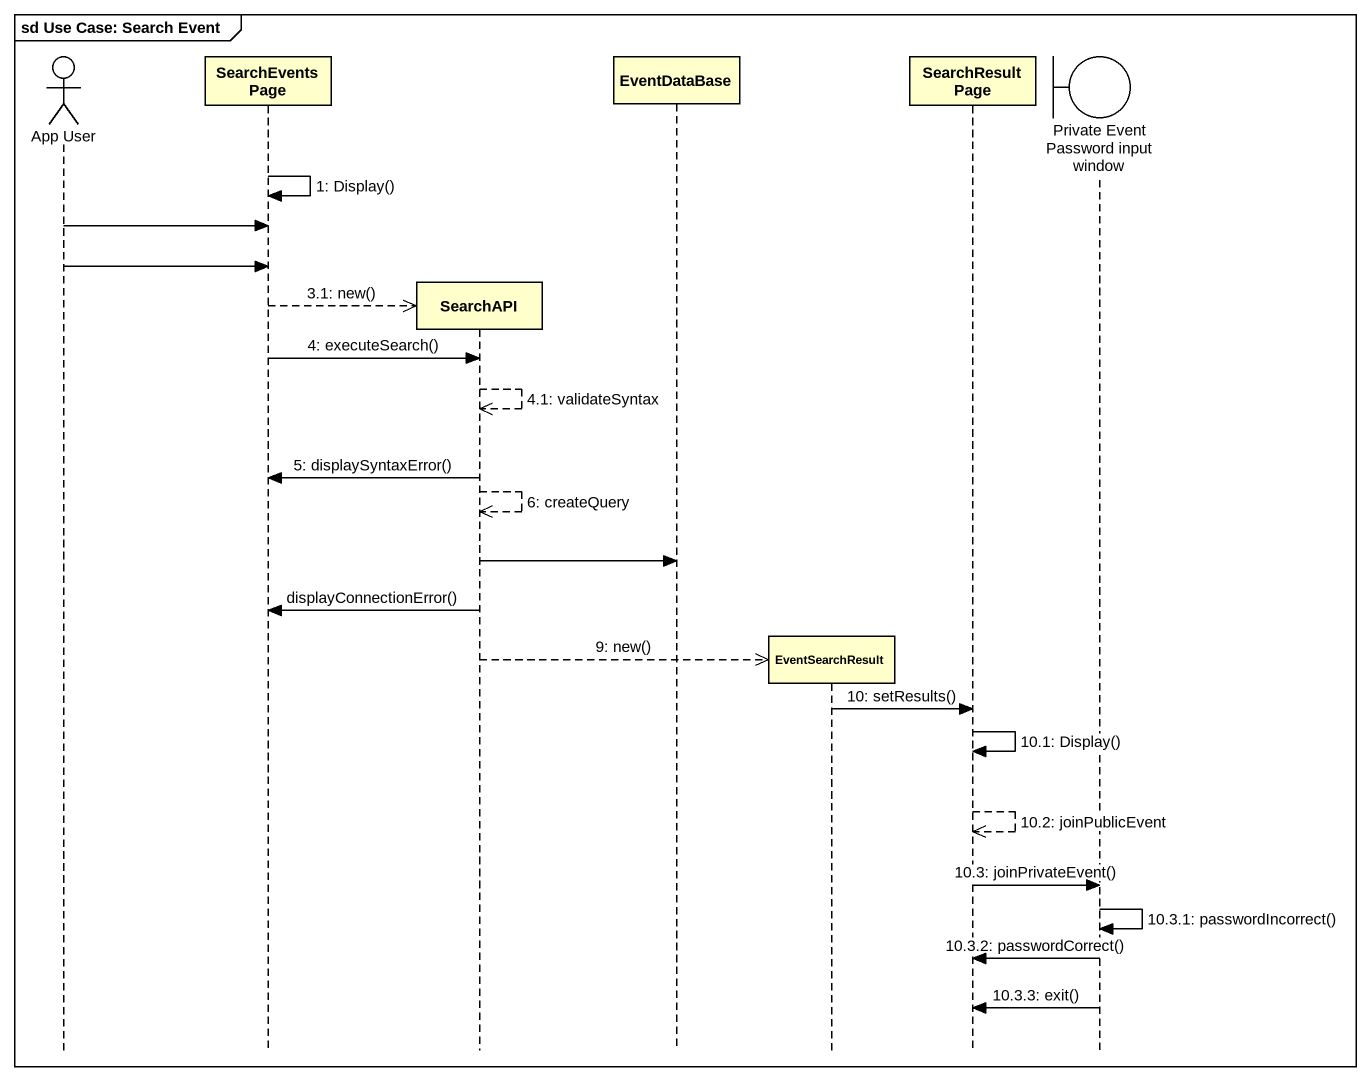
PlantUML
@startuml
mainframe sd Use Case: Search Event
hide footbox
actor "App User" as App_User
participant "SearchEvents Page" as SearchEvents_Page
participant SearchAPI
participant EventDataBase
participant EventSearchResult
participant "SearchResult Page" as SearchResult_Page
boundary "Private Event Password input window" as Private_Event_Password

SearchEvents_Page -> SearchEvents_Page : 1: Display()
App_User -> SearchEvents_Page
App_User -> SearchEvents_Page
SearchEvents_Page -->> SearchAPI ** : 3.1: new()
SearchEvents_Page -> SearchAPI : 4: executeSearch()
SearchAPI -->> SearchAPI : 4.1: validateSyntax
SearchAPI -> SearchEvents_Page : 5: displaySyntaxError()
SearchAPI -->> SearchAPI : 6: createQuery
SearchAPI -> EventDataBase
SearchAPI -> SearchEvents_Page : displayConnectionError()
SearchAPI -->> EventSearchResult ** : 9: new()
EventSearchResult -> SearchResult_Page : 10: setResults()
SearchResult_Page -> SearchResult_Page : 10.1: Display()
SearchResult_Page -->> SearchResult_Page : 10.2: joinPublicEvent
SearchResult_Page -> Private_Event_Password : 10.3: joinPrivateEvent()
Private_Event_Password -> Private_Event_Password : 10.3.1: passwordIncorrect()
Private_Event_Password -> SearchResult_Page : 10.3.2: passwordCorrect()
Private_Event_Password -> SearchResult_Page : 10.3.3: exit()
@enduml
